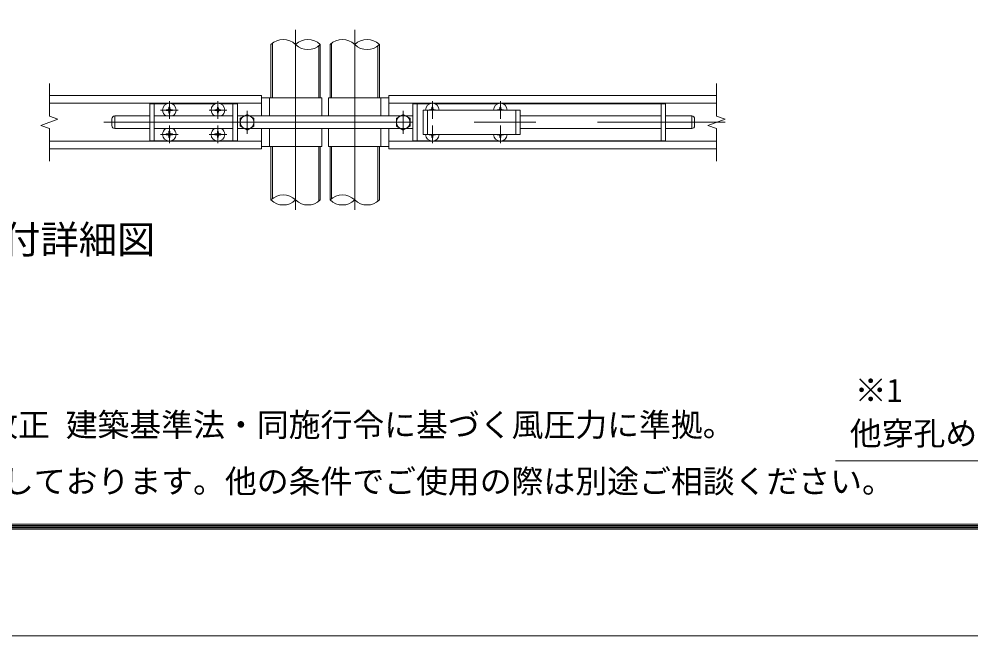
# Model space of a CAD drawing. Units: millimetres, scale not verified. Extents: x -4200 to 4200, y -2970 to 2970.
# Drawn here: x -2374 to -413, y -2970 to -1699 of the extents above; entities that cross this region are included whole.
import ezdxf
from ezdxf.enums import TextEntityAlignment as Align

# ---------------------------------------------------------------- set-up
doc = ezdxf.new("R2010")
doc.units = ezdxf.units.MM
doc.header["$LTSCALE"] = 20
doc.linetypes.add('DASHED', pattern=[7.5, 6, -1.5])
doc.linetypes.add('USER1', pattern=[50.8, 31.75, -6.35, 6.35, -6.35])
doc.layers.add('0-0_D-TTL-TXT', color=7, linetype='Continuous')
for name, color, linetype, lineweight in [('0-1_D-STR-TXT', 7, 'Continuous', 9), ('0-2_D-BMK', 2, 'USER1', 13), ('0-3_D-STR1', 1, 'Continuous', 18), ('0-4_D-STR3', 3, 'Continuous', 13), ('0-5_D-STR-DIM', 7, 'Continuous', 9), ('0-8_D-TTL', 7, 'Continuous', 9)]:
    doc.layers.add(name, color=color, linetype=linetype, lineweight=lineweight)
doc.styles.add('ＭＳ ゴシック', font='')
doc.styles.get('ＭＳ ゴシック').set_extended_font_data('MS Gothic')

# ---------------------------------------------------------------- blocks, each defined once
blk = doc.blocks.new('MLeader1')
at = {"layer": '0-5_D-STR-DIM'}
blk.add_line((193, -2424.56), (211.15, -2400.15), dxfattribs=at)
for points in [[(201.9, -2429.12), (211.15, -2400.15), (197.45, -2426.84)], [(197.45, -2426.84), (103.89, -2609.18), (-686.95, -2609.18), (-692.35, -2609.18)]]:
    blk.add_lwpolyline(points, dxfattribs=at)

msp = doc.modelspace()

# ---------------------------------------------------------------- linework, layer by layer
at = {"layer": '0-2_D-BMK'}
for p, q in [((-1804.15, -1721.29), (-1804.15, -2092.45)), ((-1682.55, -1721.29), (-1682.55, -2092.45)), ((-2064.15, -1905.09), (-2064.15, -1868.83)), ((-1964.15, -1905), (-1964.15, -1868.74)), ((-1522.55, -1905.09), (-1522.55, -1868.83)), ((-1382.55, -1905.09), (-1382.55, -1868.83)), ((-2082.37, -1886.87), (-2046.11, -1886.87)), ((-1982.37, -1886.87), (-1946.11, -1886.87)), ((-1904.15, -1888.3), (-1904.15, -1935.45)), ((-1582.55, -1888.3), (-1582.55, -1935.45)), ((-2198.79, -1911.87), (-919.89, -1911.87)), ((-2064.15, -1955), (-2064.15, -1918.74)), ((-1964.15, -1955), (-1964.15, -1918.74)), ((-1522.55, -1955.09), (-1522.55, -1918.83)), ((-1382.55, -1955.09), (-1382.55, -1918.83)), ((-2082.37, -1936.87), (-2046.11, -1936.87)), ((-1982.37, -1936.87), (-1946.11, -1936.87))]:
    msp.add_line(p, q, dxfattribs=at)
at = {"layer": '0-3_D-STR1'}
for p, q in [((-1854.95, -1751.87), (-1854.95, -1861.87)), ((-1753.35, -1751.87), (-1753.35, -1861.87)), ((-1733.35, -1751.87), (-1733.35, -1861.87)), ((-1631.75, -1751.87), (-1631.75, -1861.87)), ((-1854.95, -1961.87), (-1854.95, -2071.87)), ((-1753.35, -1961.87), (-1753.35, -2071.87)), ((-1753.35, -1961.87), (-1753.35, -2071.87)), ((-1733.35, -1961.87), (-1733.35, -2071.87)), ((-1733.35, -1961.87), (-1733.35, -2071.87)), ((-1631.75, -1961.87), (-1631.75, -2071.87))]:
    msp.add_line(p, q, dxfattribs=at)
at = {"layer": '0-3_D-STR1', "linetype": 'DASHED'}
for p, q in [((-1851.75, -1749.05), (-1851.75, -1861.87)), ((-1756.55, -1754.7), (-1756.55, -1861.87)), ((-1730.15, -1749.05), (-1730.15, -1861.87)), ((-1634.95, -1754.7), (-1634.95, -1861.87)), ((-1851.75, -1961.87), (-1851.75, -2069.05)), ((-1756.55, -1961.87), (-1756.55, -2074.7)), ((-1730.15, -1961.87), (-1730.15, -2069.05)), ((-1634.95, -1961.87), (-1634.95, -2074.7))]:
    msp.add_line(p, q, dxfattribs=at)
at = {"layer": '0-4_D-STR3'}
for p, q in [((-1874.15, -1856.87), (-2311.15, -1856.87)), ((-1874.15, -1856.87), (-1874.15, -1898.87)), ((-1750.15, -1861.87), (-1874.15, -1861.87)), ((-1858.15, -1861.87), (-1858.15, -1898.87)), ((-1750.15, -1861.87), (-1750.15, -1898.87)), ((-1736.55, -1861.87), (-1612.55, -1861.87)), ((-1736.55, -1861.87), (-1736.55, -1898.87)), ((-1628.55, -1861.87), (-1628.55, -1898.87)), ((-1612.55, -1856.87), (-1612.55, -1898.87)), ((-1612.55, -1856.87), (-937.43, -1856.87)), ((-1874.15, -1872.87), (-2311.15, -1872.87)), ((-2104.15, -1873.87), (-2104.15, -1949.87)), ((-2069.35, -1873.87), (-2104.15, -1873.87)), ((-2095.15, -1873.87), (-2095.15, -1949.87)), ((-2064.94, -1880.57), (-2064.99, -1883.17)), ((-2063.36, -1880.57), (-2064.94, -1880.57)), ((-2063.36, -1880.57), (-2063.32, -1883.17)), ((-1969.35, -1873.87), (-2058.96, -1873.87)), ((-1964.94, -1880.57), (-1964.99, -1883.17)), ((-1963.36, -1880.57), (-1964.94, -1880.57)), ((-1963.36, -1880.57), (-1963.32, -1883.17)), ((-1924.15, -1873.87), (-1958.96, -1873.87)), ((-1933.15, -1873.87), (-1933.15, -1949.87)), ((-1924.15, -1873.87), (-1924.15, -1949.87)), ((-1612.55, -1872.87), (-937.43, -1872.87)), ((-1562.55, -1873.87), (-1562.55, -1949.87)), ((-1562.55, -1873.87), (-1527.75, -1873.87)), ((-1553.55, -1873.87), (-1553.55, -1949.87)), ((-1523.34, -1880.57), (-1523.39, -1883.17)), ((-1523.34, -1880.57), (-1521.76, -1880.57)), ((-1521.76, -1880.57), (-1521.72, -1883.17)), ((-1517.36, -1873.87), (-1387.75, -1873.87)), ((-1383.34, -1880.57), (-1383.39, -1883.17)), ((-1383.34, -1880.57), (-1381.76, -1880.57)), ((-1381.76, -1880.57), (-1381.72, -1883.17)), ((-1377.36, -1873.87), (-1042.55, -1873.87)), ((-1051.55, -1873.87), (-1051.55, -1949.87)), ((-1042.55, -1873.87), (-1042.55, -1949.87)), ((-2153.65, -1898.87), (-2176.55, -1898.87)), ((-2176.55, -1898.87), (-2176.55, -1924.87)), ((-2153.96, -1898.87), (-2104.15, -1898.87)), ((-2095.15, -1898.87), (-1933.15, -1898.87)), ((-2070.45, -1887.66), (-2070.45, -1886.87)), ((-2067.86, -1887.71), (-2070.45, -1887.66)), ((-2064.94, -1893.17), (-2064.99, -1890.58)), ((-2063.36, -1893.17), (-2064.94, -1893.17)), ((-2063.36, -1893.17), (-2063.32, -1890.58)), ((-2060.45, -1886.04), (-2057.85, -1886.08)), ((-2057.85, -1886.08), (-2057.85, -1886.87)), ((-1967.86, -1886.04), (-1970.45, -1886.08)), ((-1970.45, -1886.08), (-1970.45, -1886.87)), ((-1964.94, -1893.17), (-1964.99, -1890.58)), ((-1963.36, -1893.17), (-1964.94, -1893.17)), ((-1963.36, -1893.17), (-1963.32, -1890.58)), ((-1960.45, -1887.71), (-1957.85, -1887.66)), ((-1957.85, -1887.66), (-1957.85, -1886.87)), ((-1924.15, -1898.87), (-1818.45, -1898.87)), ((-1818.75, -1898.87), (-1562.55, -1898.87)), ((-1541.55, -1886.87), (-1541.55, -1936.87)), ((-1541.55, -1886.87), (-1341.55, -1886.87)), ((-1526.26, -1886.04), (-1528.85, -1886.08)), ((-1528.85, -1886.08), (-1528.85, -1886.87)), ((-1386.26, -1886.04), (-1388.85, -1886.08)), ((-1388.85, -1886.08), (-1388.85, -1886.87)), ((-1378.85, -1886.04), (-1376.25, -1886.08)), ((-1376.25, -1886.08), (-1376.25, -1886.87)), ((-1341.55, -1886.87), (-1341.55, -1936.87)), ((-1341.55, -1898.87), (-1051.55, -1898.87)), ((-1042.55, -1898.87), (-988.55, -1898.87)), ((-988.55, -1898.87), (-988.55, -1924.87)), ((-2182.55, -1904.87), (-2182.55, -1918.87)), ((-982.55, -1904.87), (-982.55, -1918.87)), ((-2153.65, -1924.87), (-2176.55, -1924.87)), ((-2153.96, -1924.87), (-2104.15, -1924.87)), ((-2095.15, -1924.87), (-1933.15, -1924.87)), ((-2070.45, -1937.66), (-2070.45, -1936.87)), ((-2067.86, -1937.71), (-2070.45, -1937.66)), ((-2064.94, -1930.57), (-2064.99, -1933.17)), ((-2064.94, -1943.17), (-2064.99, -1940.58)), ((-2063.36, -1930.57), (-2064.94, -1930.57)), ((-2063.36, -1930.57), (-2063.32, -1933.17)), ((-2063.36, -1943.17), (-2063.32, -1940.58)), ((-2060.45, -1936.04), (-2057.85, -1936.08)), ((-2060.45, -1937.71), (-2057.85, -1937.66)), ((-2057.85, -1936.08), (-2057.85, -1936.87)), ((-2057.85, -1937.66), (-2057.85, -1936.87)), ((-1967.86, -1936.04), (-1970.45, -1936.08)), ((-1970.45, -1936.08), (-1970.45, -1936.87)), ((-1964.94, -1930.57), (-1964.99, -1933.17)), ((-1964.94, -1943.17), (-1964.99, -1940.58)), ((-1963.36, -1930.57), (-1964.94, -1930.57)), ((-1963.36, -1930.57), (-1963.32, -1933.17)), ((-1963.36, -1943.17), (-1963.32, -1940.58)), ((-1960.45, -1936.04), (-1957.85, -1936.08)), ((-1960.45, -1937.71), (-1957.85, -1937.66)), ((-1957.85, -1936.08), (-1957.85, -1936.87)), ((-1957.85, -1937.66), (-1957.85, -1936.87)), ((-1924.15, -1924.87), (-1818.45, -1924.87)), ((-1874.15, -1924.87), (-1874.15, -1966.87)), ((-1858.15, -1924.87), (-1858.15, -1961.87)), ((-1818.75, -1924.87), (-1562.55, -1924.87)), ((-1750.15, -1924.87), (-1750.15, -1961.87)), ((-1736.55, -1924.87), (-1736.55, -1961.87)), ((-1628.55, -1924.87), (-1628.55, -1961.87)), ((-1612.55, -1924.87), (-1612.55, -1966.87)), ((-1541.55, -1936.87), (-1341.55, -1936.87)), ((-1528.85, -1937.66), (-1528.85, -1936.87)), ((-1526.26, -1937.71), (-1528.85, -1937.66)), ((-1523.34, -1943.17), (-1523.39, -1940.58)), ((-1521.76, -1943.17), (-1521.72, -1940.58)), ((-1518.85, -1937.71), (-1516.25, -1937.66)), ((-1516.25, -1937.66), (-1516.25, -1936.87)), ((-1388.85, -1937.66), (-1388.85, -1936.87)), ((-1386.26, -1937.71), (-1388.85, -1937.66)), ((-1383.34, -1943.17), (-1383.39, -1940.58)), ((-1381.76, -1943.17), (-1381.72, -1940.58)), ((-1378.85, -1937.71), (-1376.25, -1937.66)), ((-1376.25, -1937.66), (-1376.25, -1936.87)), ((-1341.55, -1924.87), (-1051.55, -1924.87)), ((-1042.55, -1924.87), (-988.55, -1924.87)), ((-1874.15, -1950.87), (-2311.15, -1950.87)), ((-2069.35, -1949.87), (-2104.15, -1949.87)), ((-2063.36, -1943.17), (-2064.94, -1943.17)), ((-1969.35, -1949.87), (-2058.96, -1949.87)), ((-1963.36, -1943.17), (-1964.94, -1943.17)), ((-1924.15, -1949.87), (-1958.96, -1949.87)), ((-1612.55, -1950.87), (-937.43, -1950.87)), ((-1562.55, -1949.87), (-1527.75, -1949.87)), ((-1523.34, -1943.17), (-1521.76, -1943.17)), ((-1517.36, -1949.87), (-1387.75, -1949.87)), ((-1383.34, -1943.17), (-1381.76, -1943.17)), ((-1377.36, -1949.87), (-1042.55, -1949.87)), ((-1874.15, -1966.87), (-2311.15, -1966.87)), ((-1750.15, -1961.87), (-1874.15, -1961.87)), ((-1736.55, -1961.87), (-1612.55, -1961.87)), ((-1612.55, -1966.87), (-937.43, -1966.87))]:
    msp.add_line(p, q, dxfattribs=at)
at = {"layer": '0-4_D-STR3', "linetype": 'DASHED'}
for p, q in [((-1532.55, -1886.87), (-1532.55, -1936.87)), ((-1350.55, -1886.87), (-1350.55, -1936.87))]:
    msp.add_line(p, q, dxfattribs=at)
at = {"layer": '0-4_D-STR3'}
for points in [[(-2067.86, -1886.04), (-2070.45, -1886.08), (-2070.45, -1886.87)], [(-2060.45, -1887.71), (-2057.85, -1887.66), (-2057.85, -1886.87)], [(-1967.86, -1887.71), (-1970.45, -1887.66), (-1970.45, -1886.87)], [(-1960.45, -1886.04), (-1957.85, -1886.08), (-1957.85, -1886.87)], [(-1518.85, -1886.04), (-1516.25, -1886.08), (-1516.25, -1886.87)], [(-2067.86, -1936.04), (-2070.45, -1936.08), (-2070.45, -1936.87)], [(-1967.86, -1937.71), (-1970.45, -1937.66), (-1970.45, -1936.87)]]:
    msp.add_lwpolyline(points, dxfattribs=at)
at = {"layer": '0-4_D-STR3', "color": 4, "linetype": 'DASHED'}
for points in [[(-1904.15, -1895.67), (-1918.18, -1903.77), (-1918.18, -1919.97), (-1904.15, -1928.07), (-1890.12, -1919.97), (-1890.12, -1903.77)], [(-1582.55, -1895.67), (-1596.58, -1903.77), (-1596.58, -1919.97), (-1582.55, -1928.07), (-1568.52, -1919.97), (-1568.52, -1903.77)]]:
    msp.add_lwpolyline(points, close=True, dxfattribs=at)
at = {"layer": '0-4_D-STR3', "color": 4, "linetype": 'DASHED', "lineweight": 9}
for centre in [(-1904.15, -1911.87), (-1582.55, -1911.87)]:
    msp.add_circle(centre, 14.07, dxfattribs=at)
at = {"layer": '0-4_D-STR3'}
for centre, radius, start, end in [((-2064.15, -1886.87), 14, 0, 180), ((-1964.15, -1886.87), 14, 0, 180), ((-1522.55, -1886.87), 14, 0, 180), ((-1382.55, -1886.87), 14, 0, 180), ((-2176.55, -1904.87), 6, 90, 180), ((-2064.15, -1886.87), 14, 180, 238.99728), ((-2067.96, -1883.06), 2.98, 270, 0), ((-2067.96, -1890.68), 2.98, 0, 90), ((-2060.34, -1883.06), 2.98, 180, 270), ((-2060.34, -1890.68), 2.98, 90, 180), ((-2064.15, -1886.87), 14, 301.00272, 0), ((-1964.15, -1886.87), 14, 180, 238.99728), ((-1967.96, -1883.06), 2.98, 270, 0), ((-1967.96, -1890.68), 2.98, 0, 90), ((-1960.34, -1883.06), 2.98, 180, 270), ((-1960.34, -1890.68), 2.98, 90, 180), ((-1964.15, -1886.87), 14, 301.00272, 0), ((-1526.36, -1883.06), 2.98, 270, 0), ((-1518.74, -1883.06), 2.98, 180, 270), ((-1386.36, -1883.06), 2.98, 270, 0), ((-1378.74, -1883.06), 2.98, 180, 270), ((-988.55, -1904.87), 6, 0, 90), ((-2176.55, -1918.87), 6, 180, 270), ((-988.55, -1918.87), 6, 270, 0), ((-2064.15, -1936.87), 14, 121.00272, 180), ((-2064.15, -1936.87), 14, 180, 0), ((-2067.96, -1933.06), 2.98, 270, 0), ((-2067.96, -1940.68), 2.98, 0, 90), ((-2060.34, -1933.06), 2.98, 180, 270), ((-2060.34, -1940.68), 2.98, 90, 180), ((-2064.15, -1936.87), 14, 0, 58.99728), ((-1964.15, -1936.87), 14, 121.00272, 180), ((-1964.15, -1936.87), 14, 180, 0), ((-1967.96, -1933.06), 2.98, 270, 0), ((-1967.96, -1940.68), 2.98, 0, 90), ((-1960.34, -1933.06), 2.98, 180, 270), ((-1960.34, -1940.68), 2.98, 90, 180), ((-1964.15, -1936.87), 14, 0, 58.99728), ((-1522.55, -1936.87), 14, 180, 0), ((-1526.36, -1940.68), 2.98, 0, 90), ((-1518.74, -1940.68), 2.98, 90, 180), ((-1382.55, -1936.87), 14, 180, 0), ((-1386.36, -1940.68), 2.98, 0, 90), ((-1378.74, -1940.68), 2.98, 90, 180)]:
    msp.add_arc(centre, radius, start, end, dxfattribs=at)
at = {"layer": '0-5_D-STR-DIM'}
for p, q in [((-2311.15, -1899.05), (-2311.15, -1831.87)), ((-937.43, -1899.05), (-937.43, -1831.87)), ((-2293.53, -1905.46), (-2311.15, -1899.05)), ((-919.82, -1905.46), (-937.43, -1899.05)), ((-2328.77, -1918.29), (-2293.53, -1905.46)), ((-2311.15, -1924.7), (-2328.77, -1918.29)), ((-955.05, -1918.29), (-919.82, -1905.46)), ((-937.43, -1924.7), (-955.05, -1918.29)), ((-2311.15, -1991.87), (-2311.15, -1924.7)), ((-937.43, -1991.87), (-937.43, -1924.7))]:
    msp.add_line(p, q, dxfattribs=at)
for centre, start, end in [((-1829.55, -1777.43), 45.18146, 134.81854), ((-1778.75, -1777.43), 45.18146, 134.81854), ((-1707.95, -1777.43), 45.18146, 134.81854), ((-1657.15, -1777.43), 45.18146, 134.81854), ((-1778.75, -1726.31), 225.18146, 314.81854), ((-1657.15, -1726.31), 225.18146, 314.81854), ((-1829.55, -2097.43), 45.18146, 134.81854), ((-1829.55, -2046.31), 225.18146, 314.81854), ((-1778.75, -2046.31), 225.18146, 314.81854), ((-1707.95, -2097.43), 45.18146, 134.81854), ((-1707.95, -2046.31), 225.18146, 314.81854), ((-1657.15, -2046.31), 225.18146, 314.81854)]:
    msp.add_arc(centre, 36.03, start, end, dxfattribs=at)
at = {"layer": '0-8_D-TTL', "color": 2, "lineweight": 18}
msp.add_lwpolyline([(-4200, 2970), (4200, 2970), (4200, -2970), (-4200, -2970)], close=True, dxfattribs=at)
at = {"layer": '0-8_D-TTL'}
for points in [[(-3930, 2750), (3930, 2750), (3930, -2750), (-3930, -2750)], [(-3927.5, 2747.5), (3927.5, 2747.5), (3927.5, -2747.5), (-3927.5, -2747.5)], [(-3925, 2745), (3925, 2745), (3925, -2745), (-3925, -2745)], [(-3922.5, 2742.5), (3922.5, 2742.5), (3922.5, -2742.5), (-3922.5, -2742.5)], [(-3920, 2740), (3920, 2740), (3920, -2740), (-3920, -2740)]]:
    msp.add_lwpolyline(points, close=True, dxfattribs=at)

# ---------------------------------------------------------------- block references
at = {"layer": '0-5_D-STR-DIM'}
msp.add_blockref('MLeader1', (0, 0), dxfattribs=at)

# ---------------------------------------------------------------- texts
at = {"layer": '0-0_D-TTL-TXT', "style": 'ＭＳ ゴシック'}
for s, height, p in [('カンヌキ取付詳細図', 57.77, (-2802.41, -2199.6)), ('（設計条件）風荷重：昭和57年改正 建築基準法・同施行令に基づく風圧力に準拠。', 48.09, (-3359.76, -2573.6)), ('※本商品はGLへの設置を基準としております。他の条件でご使用の際は別途ご相談ください。', 48.09, (-3327.06, -2689.87))]:
    msp.add_text(s, height=height, dxfattribs=at).set_placement(p, align=Align.BOTTOM_LEFT)
at = {"layer": '0-1_D-STR-TXT', "style": 'ＭＳ ゴシック'}
for s, p in [('※1', (-652.87, -2502.39)), ('他穿孔めねじアンカーM12', (-662.98, -2591.19))]:
    msp.add_text(s, height=48.09, dxfattribs=at).set_placement(p, align=Align.BOTTOM_LEFT)

doc.saveas('drawing.dxf')
